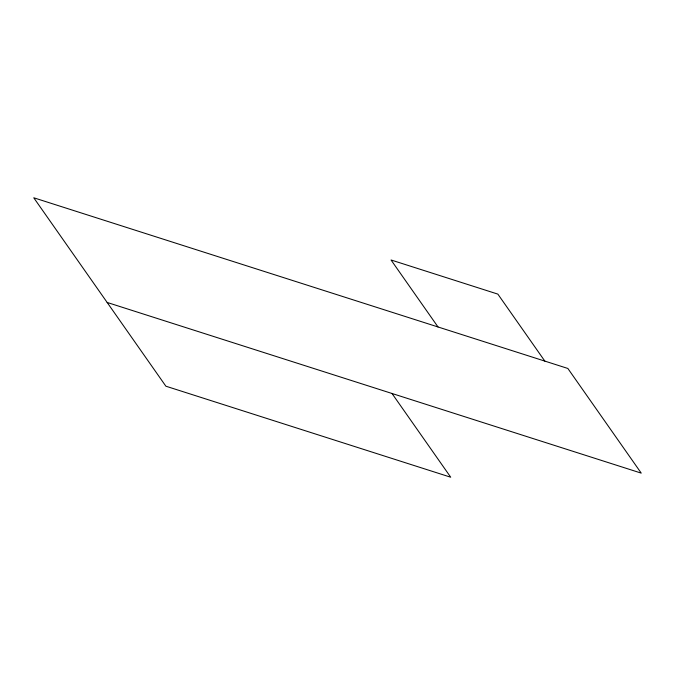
<?xml version="1.0" encoding="UTF-8"?>
<svg xmlns="http://www.w3.org/2000/svg" width="675" height="675" viewBox="0 0 675 675"><rect width="100%" height="100%" fill="white"/><g stroke="black" fill="none" stroke-linecap="round" stroke-linejoin="round"><path stroke-width="1.01" d="M107.148 302.451L641.25 473.133L567.852 368.457L33.75 197.775L165.873 386.193L450.723 477.225L392.006 393.483M544.835 361.1L497.855 294.114L391.036 259.976L438.016 326.97"/></g></svg>
